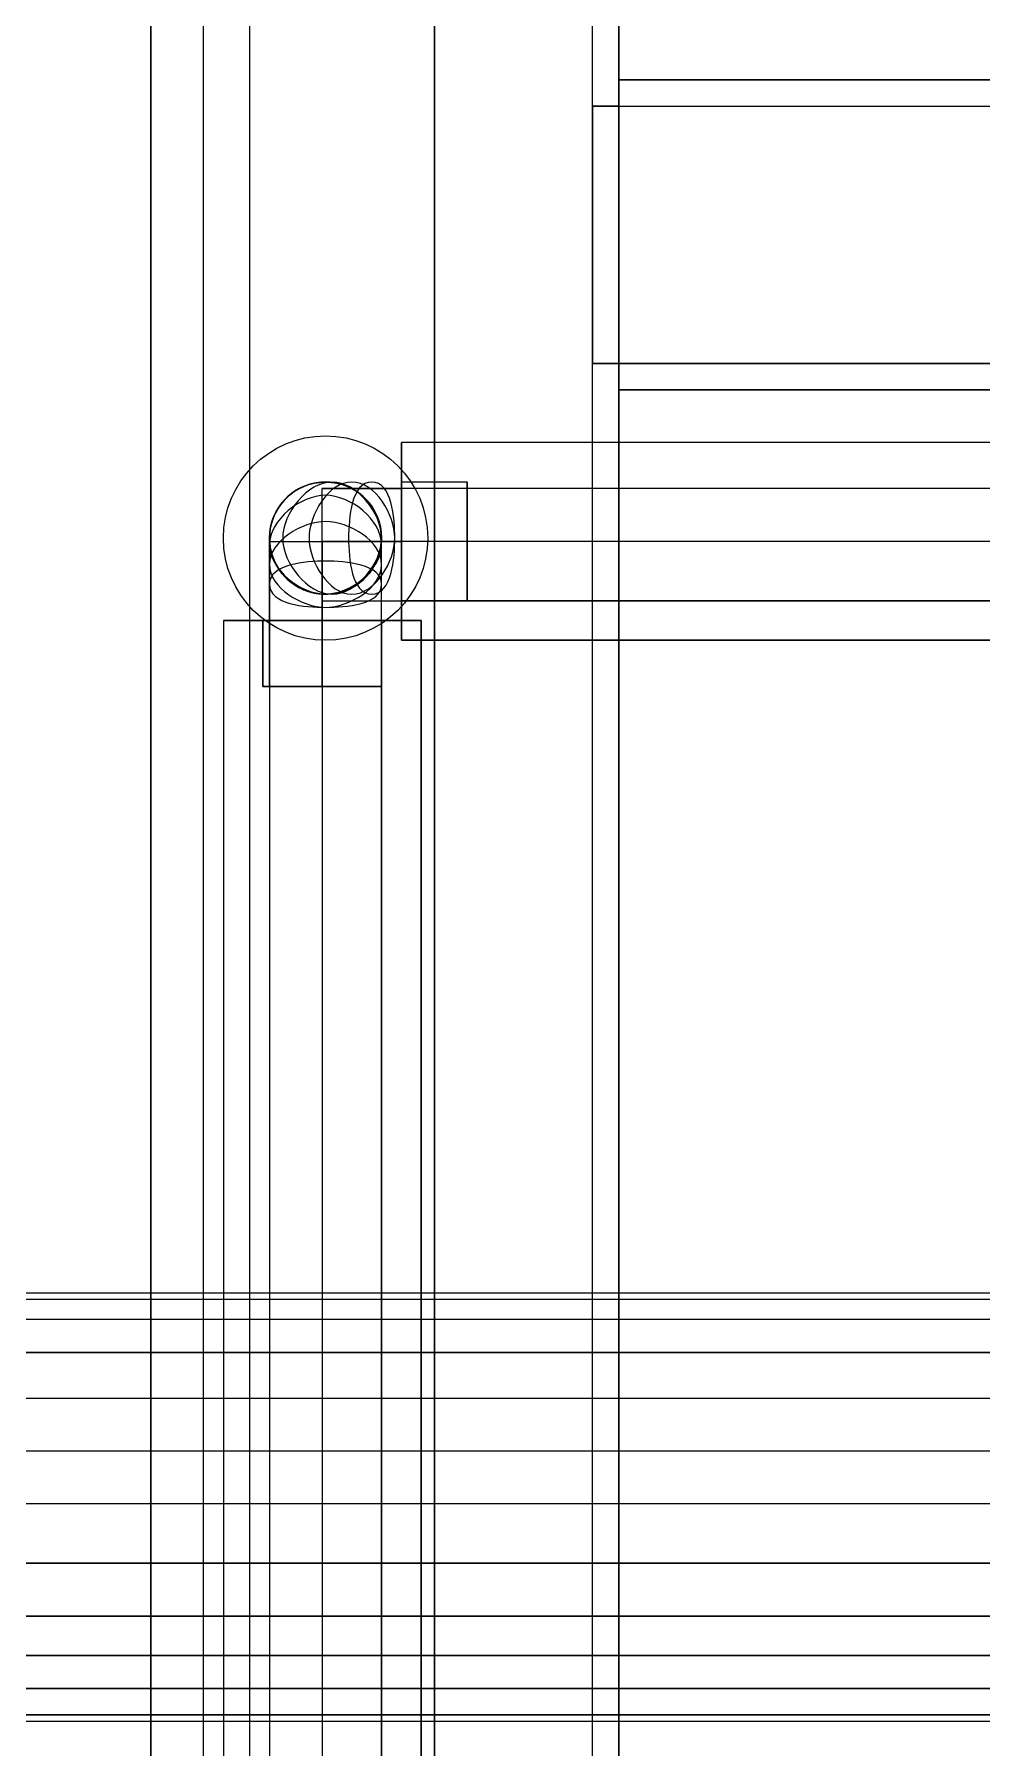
# Model space of a CAD drawing. Header units: metres. Extents: x 114 to 218, y 8 to 180.
# Drawn here: x 181.191 to 183.402, y 86.564 to 90.561 of the extents above; entities that cross this region are included whole.
import ezdxf

# ---------------------------------------------------------------- set-up
doc = ezdxf.new("R2010")
doc.units = ezdxf.units.M
doc.header["$MEASUREMENT"] = 0
for name, color, linetype in [('_Route', 7, 'Continuous'), ('A-2D-I-WALL', 7, 'Continuous'), ('A-3D-I-WALL', 7, 'Continuous'), ('M-SA2S-Round', 7, 'Continuous'), ('PL-DCW-Fitting', 7, 'Continuous'), ('PL-DCW-Pipe', 7, 'Continuous'), ('PL-DCW-Pipe_Fitting-Insulation', 7, 'Continuous'), ('PL-VA-Pipe', 7, 'Continuous')]:
    doc.layers.add(name, color=color, linetype=linetype)

msp = doc.modelspace()

# ---------------------------------------------------------------- linework, layer by layer
at = {"layer": '_Route', "color": 4, "true_color": 0x00ffff}
for points in [[(126.489, 113.8042), (186.7085, 113.8042), (186.7085, 89.3781), (181.8632, 89.3781), (181.8632, 86.0402)], [(126.489, 113.8042), (186.7085, 113.8042), (186.7085, 89.3781), (181.8632, 89.3781), (181.8632, 86.0402)], [(181.5863, 75.8421), (181.5863, 95.3923)], [(181.5863, 75.8421), (181.5863, 95.3923)]]:
    msp.add_lwpolyline(points, dxfattribs=at)
at = {"layer": 'A-2D-I-WALL', "color": 9, "true_color": 0xbababa}
for points in [[(182.4939, 75.8114), (182.4939, 98.4379)], [(182.1247, 98.3148), (182.1247, 75.8729)], [(182.5554, 90.4548), (182.5554, 93.9926)], [(184.2012, 90.4548), (182.5554, 90.4548)], [(182.5554, 90.4548), (182.5554, 90.3932)], [(182.4939, 90.3932), (184.3243, 90.3932)], [(182.4939, 89.7934), (188.2774, 89.7934), (188.2774, 90.3932)], [(182.5554, 89.7934), (182.5554, 89.7318)], [(182.5554, 86.1633), (182.5554, 89.7318)], [(182.5554, 89.7318), (184.3089, 89.7318)]]:
    msp.add_lwpolyline(points, dxfattribs=at)
at = {"layer": 'A-3D-I-WALL', "color": 42, "true_color": 0xdda500}
for points in [[(182.1247, 98.3148), (182.1247, 75.8729), (182.1247, 75.8114), (182.4939, 75.8114), (182.4939, 75.8729), (182.4939, 85.7326), (182.4939, 86.1018), (182.4939, 89.7934), (182.4939, 90.3932), (182.4939, 94.0541), (182.4939, 94.654), (182.4939, 98.3148), (182.4939, 98.3764), (182.4939, 98.4379), (182.1247, 98.4379), (182.1247, 98.3764), (182.1247, 98.3148)], [(182.1247, 98.3148), (182.1247, 75.8729), (182.5554, 75.8729), (182.5554, 85.6711), (182.5554, 86.1633), (182.5554, 89.7318), (182.5554, 90.4548), (182.5554, 93.9926), (182.5554, 94.7155), (182.5554, 98.3148), (182.1247, 98.3148), (182.5554, 98.3148), (182.5554, 94.7155), (182.5554, 93.9926), (182.5554, 90.4548), (182.5554, 89.7318), (182.5554, 86.1633), (182.5554, 85.6711), (182.5554, 75.8729), (182.1247, 75.8729), (182.1247, 98.3148)], [(182.4939, 90.3932), (182.5554, 90.3932), (182.5554, 90.4548), (182.5554, 93.9926), (182.5554, 94.0541), (182.4939, 94.0541)], [(182.5554, 90.4548), (182.5554, 90.4548)], [(182.5554, 90.4548), (182.5554, 90.4548)], [(182.5554, 90.4548), (182.5554, 90.4548)], [(188.3389, 90.4548), (182.5554, 90.4548), (182.5554, 90.3932), (188.2774, 90.3932), (188.3389, 90.3932), (188.3389, 90.4548)], [(188.3389, 90.4548), (182.5554, 90.4548), (182.5554, 89.7318), (188.3389, 89.7318), (188.3389, 89.7934), (188.3389, 90.3932), (188.3389, 90.4548), (188.3389, 89.7318), (184.7396, 89.7318), (184.3089, 89.7318), (182.5554, 89.7318), (182.5554, 90.4548), (188.3389, 90.4548)], [(182.5554, 90.4548), (182.5554, 90.4548)], [(182.5554, 90.4548), (182.5554, 90.4548)], [(182.4939, 90.3932), (182.4939, 90.3932)], [(182.5554, 90.3932), (182.4939, 90.3932), (182.4939, 89.7934), (182.5554, 89.7934), (182.5554, 89.7318), (188.3389, 89.7318), (188.3389, 89.7934), (188.3389, 90.3932), (188.2774, 90.3932), (188.2774, 89.7934), (182.5554, 89.7934)], [(182.4939, 90.3932), (182.4939, 90.3932)], [(182.5554, 90.3932), (182.5554, 90.3932)], [(182.5554, 90.3932), (182.5554, 90.3932)], [(182.4939, 86.1018), (182.5554, 86.1018), (182.5554, 86.1633), (182.5554, 89.7318), (182.5554, 89.7934), (182.4939, 89.7934)], [(182.4939, 89.7934), (182.4939, 89.7934)], [(182.4939, 89.7934), (182.4939, 89.7934)], [(182.5554, 89.7934), (182.5554, 89.7934)], [(182.5554, 89.7934), (182.5554, 89.7934)], [(182.5554, 89.7318), (182.5554, 89.7318)], [(182.5554, 89.7318), (182.5554, 89.7318)], [(182.5554, 89.7318), (182.5554, 89.7318)], [(182.5554, 89.7318), (182.5554, 89.7318)], [(182.5554, 89.7318), (182.5554, 89.7318)]]:
    msp.add_lwpolyline(points, dxfattribs=at)
at = {"layer": 'M-SA2S-Round', "color": 5, "true_color": 0x0000ff}
for points in [[(185.3087, 87.6092), (185.3087, 87.6245), (179.3098, 87.6245), (179.3098, 87.6092)], [(185.3087, 87.6245), (185.3087, 87.6092), (179.3098, 87.6092), (179.3098, 87.6245)], [(185.3087, 87.563), (185.3087, 87.6092), (179.3098, 87.6092), (179.3098, 87.563)], [(185.3087, 87.6092), (185.3087, 87.563), (179.3098, 87.563), (179.3098, 87.6092)], [(185.3087, 87.4861), (185.3087, 87.563), (179.3098, 87.563), (179.3098, 87.4861)], [(185.3087, 87.563), (185.3087, 87.4861), (179.3098, 87.4861), (179.3098, 87.563)], [(185.3087, 87.3784), (179.3098, 87.3784), (179.3098, 87.4861), (185.3087, 87.4861), (185.3087, 87.3784), (185.3087, 87.2554), (179.3098, 87.2554)], [(185.3087, 87.4861), (185.3087, 87.3784), (179.3098, 87.3784), (179.3098, 87.4861)], [(185.3087, 87.2554), (185.3087, 87.1323), (179.3098, 87.1323), (179.3098, 87.2554), (179.3098, 87.3784)], [(185.3087, 87.3784), (185.3087, 87.2554), (179.3098, 87.2554), (179.3098, 87.3784)], [(185.3087, 87.2554), (185.3087, 87.1323), (179.3098, 87.1323), (179.3098, 87.2554)], [(185.3087, 87.1323), (185.3087, 86.9939), (179.3098, 86.9939), (179.3098, 87.1323)], [(179.3098, 87.1323), (179.3098, 86.9939), (185.3087, 86.9939), (185.3087, 87.1323)], [(185.3087, 86.9939), (185.3087, 86.8708), (179.3098, 86.8708), (179.3098, 86.9939)], [(185.3087, 86.8708), (185.3087, 86.7785), (179.3098, 86.7785), (179.3098, 86.8708)], [(179.3098, 86.8708), (185.3087, 86.8708)], [(185.3087, 86.7785), (185.3087, 86.7016), (179.3098, 86.7016), (179.3098, 86.7785)], [(179.3098, 86.7785), (185.3087, 86.7785)], [(185.3087, 86.7016), (185.3087, 86.6401), (179.3098, 86.6401), (179.3098, 86.7016)], [(179.3098, 86.7016), (185.3087, 86.7016)], [(185.3087, 86.6401), (185.3087, 86.6247), (179.3098, 86.6247), (179.3098, 86.6401), (185.3087, 86.6401)]]:
    msp.add_lwpolyline(points, dxfattribs=at)
at = {"layer": 'PL-DCW-Fitting', "color": 152, "true_color": 0x006edd}
for points in [[(181.8632, 89.5165), (181.8632, 89.5165)], [(181.8632, 89.5165), (181.8632, 89.5165)], [(181.8632, 89.5165), (181.8632, 89.5165)], [(181.8632, 89.5165), (181.8632, 89.5165)], [(181.8632, 89.5165), (181.8632, 89.5165)], [(181.8632, 89.5165), (181.8632, 89.5165)], [(182.0478, 89.5165), (182.0478, 89.5011), (182.0478, 89.4396), (182.0478, 89.3781), (182.0478, 89.3012), (182.0478, 89.255), (182.0478, 89.2396), (182.0478, 89.255), (182.0478, 89.3012), (182.0478, 89.3781), (182.0478, 89.4396), (182.0478, 89.5011), (182.0478, 89.5165)], [(182.2016, 89.5165), (182.0478, 89.5165)], [(182.2016, 89.5165), (182.0478, 89.5165)], [(182.0478, 89.5165), (182.0478, 89.5011), (182.0478, 89.4396), (182.0478, 89.3781), (182.0478, 89.3012), (182.0478, 89.255), (182.0478, 89.2396), (182.0478, 89.255), (182.0478, 89.3012), (182.0478, 89.3781), (182.0478, 89.4396), (182.0478, 89.5011), (182.0478, 89.5165)], [(182.2016, 89.5165), (182.0478, 89.5165)], [(182.2016, 89.5165), (182.0478, 89.5165)], [(182.2016, 89.2396), (182.2016, 89.2704), (182.2016, 89.3165), (182.2016, 89.3781), (182.2016, 89.4396), (182.2016, 89.4857), (182.2016, 89.5011), (182.2016, 89.4857), (182.2016, 89.4396), (182.2016, 89.3781), (182.2016, 89.3165), (182.2016, 89.2704), (182.2016, 89.2396), (182.2016, 89.255), (182.2016, 89.3012), (182.2016, 89.3781), (182.2016, 89.4396), (182.2016, 89.5011), (182.2016, 89.5165), (182.2016, 89.5011), (182.2016, 89.4396), (182.2016, 89.3781), (182.2016, 89.3012), (182.2016, 89.255), (182.2016, 89.2396)], [(182.2016, 89.2396), (182.2016, 89.2704), (182.2016, 89.3165), (182.2016, 89.3781), (182.2016, 89.4396), (182.2016, 89.4857), (182.2016, 89.5011), (182.2016, 89.4857), (182.2016, 89.4396), (182.2016, 89.3781), (182.2016, 89.3165), (182.2016, 89.2704), (182.2016, 89.2396), (182.2016, 89.255), (182.2016, 89.3012), (182.2016, 89.3781), (182.2016, 89.4396), (182.2016, 89.5011), (182.2016, 89.5165), (182.2016, 89.5011), (182.2016, 89.4396), (182.2016, 89.3781), (182.2016, 89.3012), (182.2016, 89.255), (182.2016, 89.2396)], [(181.8632, 89.5011), (181.8632, 89.5011)], [(181.8632, 89.5011), (181.8632, 89.5011)], [(181.8632, 89.5011), (181.894, 89.5011), (181.9555, 89.5011), (182.0478, 89.5011)], [(182.0478, 89.5011), (181.9555, 89.5011), (181.894, 89.5011), (181.8632, 89.5011)], [(181.8632, 89.5011), (181.8632, 89.5011)], [(181.8632, 89.5011), (181.8632, 89.5011)], [(181.8632, 89.1935), (181.8632, 89.3165), (181.8632, 89.4088), (181.8632, 89.4857), (181.8632, 89.5011)], [(181.8632, 89.5011), (181.8632, 89.5011)], [(181.8632, 89.5011), (181.8632, 89.5011)], [(181.8632, 89.5011), (181.8632, 89.5011)], [(181.8632, 89.5011), (181.8632, 89.5011)], [(181.8632, 89.5011), (181.894, 89.5011), (181.9555, 89.5011), (182.0478, 89.5011)], [(182.0478, 89.5011), (181.9555, 89.5011), (181.894, 89.5011), (181.8632, 89.5011)], [(181.8632, 89.5011), (181.8632, 89.5011)], [(181.8632, 89.5011), (181.8632, 89.5011)], [(181.8632, 89.1935), (181.8632, 89.3165), (181.8632, 89.4088), (181.8632, 89.4857), (181.8632, 89.5011)], [(181.8632, 89.5011), (181.8632, 89.5011)], [(181.8632, 89.5011), (181.8632, 89.5011)], [(182.0478, 89.2396), (182.0478, 89.2704), (182.0478, 89.3165), (182.0478, 89.3781), (182.0478, 89.4396), (182.0478, 89.4857), (182.0478, 89.5011), (182.0478, 89.4857), (182.0478, 89.4396), (182.0478, 89.3781), (182.0478, 89.3165), (182.0478, 89.2704), (182.0478, 89.2396)], [(182.0478, 89.5011), (182.0478, 89.4857), (182.0478, 89.4396), (182.0478, 89.3781), (182.0478, 89.3165), (182.0478, 89.2704), (182.0478, 89.2396), (182.0478, 89.2704), (182.0478, 89.3165), (182.0478, 89.3781), (182.0478, 89.4396), (182.0478, 89.4857), (182.0478, 89.5011)], [(182.0478, 89.2396), (182.0478, 89.2704), (182.0478, 89.3165), (182.0478, 89.3781), (182.0478, 89.4396), (182.0478, 89.4857), (182.0478, 89.5011), (182.0478, 89.4857), (182.0478, 89.4396), (182.0478, 89.3781), (182.0478, 89.3165), (182.0478, 89.2704), (182.0478, 89.2396), (182.2016, 89.2396)], [(182.2016, 89.5011), (182.0478, 89.5011)], [(182.0478, 89.5011), (182.0478, 89.5011)], [(182.0478, 89.5011), (182.0478, 89.4857), (182.0478, 89.4396), (182.0478, 89.3781), (182.0478, 89.3165), (182.0478, 89.2704), (182.0478, 89.2396), (182.0478, 89.2704), (182.0478, 89.3165), (182.0478, 89.3781), (182.0478, 89.4396), (182.0478, 89.4857), (182.0478, 89.5011)], [(182.2016, 89.5011), (182.0478, 89.5011)], [(182.0478, 89.5011), (182.0478, 89.5011)], [(182.0478, 89.2396), (182.0478, 89.2704), (182.0478, 89.3165), (182.0478, 89.3781), (182.0478, 89.4396), (182.0478, 89.4857), (182.0478, 89.5011), (182.0478, 89.4857), (182.0478, 89.4396), (182.0478, 89.3781), (182.0478, 89.3165), (182.0478, 89.2704), (182.0478, 89.2396)], [(182.0478, 89.5011), (182.0478, 89.4857), (182.0478, 89.4396), (182.0478, 89.3781), (182.0478, 89.3165), (182.0478, 89.2704), (182.0478, 89.2396), (182.0478, 89.2704), (182.0478, 89.3165), (182.0478, 89.3781), (182.0478, 89.4396), (182.0478, 89.4857), (182.0478, 89.5011)], [(182.0478, 89.2396), (182.0478, 89.2704), (182.0478, 89.3165), (182.0478, 89.3781), (182.0478, 89.4396), (182.0478, 89.4857), (182.0478, 89.5011), (182.0478, 89.4857), (182.0478, 89.4396), (182.0478, 89.3781), (182.0478, 89.3165), (182.0478, 89.2704), (182.0478, 89.2396), (182.2016, 89.2396)], [(182.2016, 89.5011), (182.0478, 89.5011)], [(182.0478, 89.5011), (182.0478, 89.5011)], [(182.0478, 89.5011), (182.0478, 89.4857), (182.0478, 89.4396), (182.0478, 89.3781), (182.0478, 89.3165), (182.0478, 89.2704), (182.0478, 89.2396), (182.0478, 89.2704), (182.0478, 89.3165), (182.0478, 89.3781), (182.0478, 89.4396), (182.0478, 89.4857), (182.0478, 89.5011)], [(182.2016, 89.5011), (182.0478, 89.5011)], [(182.0478, 89.5011), (182.0478, 89.5011)], [(181.7248, 89.3781), (181.7248, 89.3781)], [(181.7248, 89.3781), (181.7248, 89.3781)], [(181.7248, 89.3781), (181.7248, 89.3781)], [(181.7248, 89.3781), (181.7248, 89.3781)], [(181.7402, 89.3781), (181.7402, 89.3781)], [(181.7402, 89.3781), (181.7402, 89.3781)], [(181.7402, 89.3781), (181.7556, 89.3781), (181.8325, 89.3781), (181.9247, 89.3781), (182.0478, 89.3781)], [(181.7402, 89.3781), (181.7402, 89.3781)], [(181.7402, 89.3781), (181.7402, 89.3781)], [(181.7402, 89.3781), (181.7402, 89.3781)], [(181.7402, 89.3781), (181.7402, 89.3781)], [(181.7402, 89.1935), (181.7402, 89.2858), (181.7402, 89.3473), (181.7402, 89.3781)], [(181.7402, 89.3781), (181.7402, 89.3473), (181.7402, 89.2858), (181.7402, 89.1935)], [(181.7402, 89.3781), (181.7402, 89.3781)], [(181.7402, 89.3781), (181.7402, 89.3781)], [(181.7402, 89.3781), (181.7556, 89.3781), (181.8325, 89.3781), (181.9247, 89.3781), (182.0478, 89.3781)], [(181.7402, 89.3781), (181.7402, 89.3781)], [(181.7402, 89.3781), (181.7402, 89.3781)], [(181.7402, 89.3781), (181.7402, 89.3781)], [(181.7402, 89.3781), (181.7402, 89.3781)], [(181.7402, 89.1935), (181.7402, 89.2858), (181.7402, 89.3473), (181.7402, 89.3781)], [(181.7402, 89.3781), (181.7402, 89.3473), (181.7402, 89.2858), (181.7402, 89.1935)], [(182.0016, 89.3781), (182.0016, 89.3781)], [(182.0016, 89.3781), (182.0016, 89.3781)], [(182.0016, 89.3781), (182.0016, 89.3781)], [(182.0016, 89.3781), (182.017, 89.3781), (182.0478, 89.3781)], [(182.0016, 89.3781), (182.0016, 89.3781)], [(182.0016, 89.3781), (182.0016, 89.3781)], [(182.0016, 89.3781), (182.0016, 89.3781)], [(182.0016, 89.3781), (182.0016, 89.3781)], [(182.0016, 89.3781), (182.0016, 89.3781)], [(182.0016, 89.3781), (182.0016, 89.3781)], [(182.0016, 89.1935), (182.0016, 89.2858), (182.0016, 89.3473), (182.0016, 89.3781)], [(182.0016, 89.1935), (182.0016, 89.2858), (182.0016, 89.3473), (182.0016, 89.3781)], [(182.0016, 89.3781), (182.0016, 89.3781)], [(182.0016, 89.3781), (182.0016, 89.3781)], [(182.0016, 89.3781), (182.0016, 89.3781)], [(182.0016, 89.3781), (182.017, 89.3781), (182.0478, 89.3781)], [(182.0016, 89.3781), (182.0016, 89.3781)], [(182.0016, 89.3781), (182.0016, 89.3781)], [(182.0016, 89.3781), (182.0016, 89.3781)], [(182.0016, 89.3781), (182.0016, 89.3781)], [(182.0016, 89.3781), (182.0016, 89.3781)], [(182.0016, 89.3781), (182.0016, 89.3781)], [(182.0016, 89.1935), (182.0016, 89.2858), (182.0016, 89.3473), (182.0016, 89.3781)], [(182.0016, 89.1935), (182.0016, 89.2858), (182.0016, 89.3473), (182.0016, 89.3781)], [(182.2016, 89.3781), (182.0478, 89.3781)], [(182.2016, 89.3781), (182.0478, 89.3781)], [(182.2016, 89.3781), (182.0478, 89.3781)], [(182.2016, 89.3781), (182.0478, 89.3781)], [(182.0478, 89.3781), (182.0478, 89.3781)], [(182.0478, 89.3781), (182.0478, 89.3781)], [(182.0478, 89.3781), (182.0478, 89.3781)], [(182.0478, 89.3781), (182.0478, 89.3781)], [(182.2016, 89.3781), (182.0478, 89.3781)], [(182.2016, 89.3781), (182.0478, 89.3781)], [(182.2016, 89.3781), (182.0478, 89.3781)], [(182.2016, 89.3781), (182.0478, 89.3781)], [(182.0478, 89.3781), (182.0478, 89.3781)], [(182.0478, 89.3781), (182.0478, 89.3781)], [(182.0478, 89.3781), (182.0478, 89.3781)], [(182.0478, 89.3781), (182.0478, 89.3781)], [(182.2016, 89.3781), (182.2016, 89.3781)], [(182.2016, 89.3781), (182.2016, 89.3781)], [(182.2016, 89.3781), (182.2016, 89.3781)], [(182.2016, 89.3781), (182.2016, 89.3781)], [(181.8632, 89.2396), (181.8632, 89.2396)], [(181.8632, 89.2396), (181.8632, 89.2396)], [(181.8632, 89.2396), (181.8632, 89.2396)], [(181.8632, 89.2396), (181.894, 89.2396), (181.9555, 89.2396), (182.0478, 89.2396)], [(181.8632, 89.2396), (181.894, 89.2396), (181.9555, 89.2396), (182.0478, 89.2396)], [(181.8632, 89.2396), (181.8632, 89.2396)], [(181.8632, 89.2396), (181.8632, 89.2396)], [(181.8632, 89.2396), (181.8632, 89.2396)], [(181.8632, 89.1935), (181.8632, 89.2242), (181.8632, 89.2396)], [(181.8632, 89.2396), (181.8632, 89.2396)], [(181.8632, 89.2396), (181.8632, 89.2396)], [(181.8632, 89.2396), (181.8632, 89.2396)], [(181.8632, 89.2396), (181.8632, 89.2396)], [(181.8632, 89.2396), (181.8632, 89.2396)], [(181.8632, 89.2396), (181.894, 89.2396), (181.9555, 89.2396), (182.0478, 89.2396)], [(181.8632, 89.2396), (181.894, 89.2396), (181.9555, 89.2396), (182.0478, 89.2396)], [(181.8632, 89.2396), (181.8632, 89.2396)], [(181.8632, 89.2396), (181.8632, 89.2396)], [(181.8632, 89.2396), (181.8632, 89.2396)], [(181.8632, 89.1935), (181.8632, 89.2242), (181.8632, 89.2396)], [(181.8632, 89.2396), (181.8632, 89.2396)], [(181.8632, 89.2396), (181.8632, 89.2396)], [(182.2016, 89.2396), (182.0478, 89.2396)], [(182.0478, 89.2396), (182.0478, 89.2396)], [(182.0478, 89.2396), (182.2016, 89.2396)], [(182.0478, 89.2396), (182.2016, 89.2396)], [(182.0478, 89.2396), (182.0478, 89.2396)], [(182.2016, 89.2396), (182.0478, 89.2396)], [(182.0478, 89.2396), (182.0478, 89.2396)], [(182.0478, 89.2396), (182.2016, 89.2396)], [(182.0478, 89.2396), (182.2016, 89.2396)], [(182.0478, 89.2396), (182.0478, 89.2396)], [(182.0016, 89.1935), (181.9863, 89.1935), (181.9401, 89.1935), (181.8632, 89.1935), (181.8017, 89.1935), (181.7402, 89.1935), (181.7248, 89.1935), (181.7402, 89.1935), (181.8017, 89.1935), (181.8632, 89.1935), (181.9401, 89.1935), (181.9863, 89.1935), (182.0016, 89.1935)], [(181.7248, 89.0397), (181.7248, 89.1935)], [(181.7248, 89.1935), (181.7248, 89.0397)], [(182.0016, 89.1935), (181.9863, 89.1935), (181.9401, 89.1935), (181.8632, 89.1935), (181.8017, 89.1935), (181.7402, 89.1935), (181.7248, 89.1935), (181.7402, 89.1935), (181.8017, 89.1935), (181.8632, 89.1935), (181.9401, 89.1935), (181.9863, 89.1935), (182.0016, 89.1935)], [(181.7248, 89.0397), (181.7248, 89.1935)], [(181.7248, 89.1935), (181.7248, 89.0397)], [(181.7402, 89.1935), (181.7556, 89.1935), (181.8017, 89.1935), (181.8632, 89.1935), (181.9247, 89.1935), (181.9709, 89.1935), (182.0016, 89.1935), (181.9709, 89.1935), (181.9247, 89.1935), (181.8632, 89.1935), (181.8017, 89.1935), (181.7556, 89.1935), (181.7402, 89.1935)], [(182.0016, 89.1935), (181.9709, 89.1935), (181.9247, 89.1935), (181.8632, 89.1935), (181.8017, 89.1935), (181.7556, 89.1935), (181.7402, 89.1935), (181.7556, 89.1935), (181.8017, 89.1935), (181.8632, 89.1935), (181.9247, 89.1935), (181.9709, 89.1935), (182.0016, 89.1935), (181.9709, 89.1935), (181.9247, 89.1935), (181.8632, 89.1935), (181.8017, 89.1935), (181.7556, 89.1935), (181.7402, 89.1935), (181.7556, 89.1935), (181.8017, 89.1935), (181.8632, 89.1935), (181.9247, 89.1935), (181.9709, 89.1935), (182.0016, 89.1935)], [(181.7402, 89.0397), (181.7402, 89.1935)], [(181.7402, 89.1935), (181.7402, 89.1935)], [(181.7402, 89.1935), (181.7402, 89.0397)], [(181.7402, 89.1935), (181.7402, 89.1935)], [(181.7402, 89.1935), (181.7556, 89.1935), (181.8017, 89.1935), (181.8632, 89.1935), (181.9247, 89.1935), (181.9709, 89.1935), (182.0016, 89.1935), (181.9709, 89.1935), (181.9247, 89.1935), (181.8632, 89.1935), (181.8017, 89.1935), (181.7556, 89.1935), (181.7402, 89.1935)], [(182.0016, 89.1935), (181.9709, 89.1935), (181.9247, 89.1935), (181.8632, 89.1935), (181.8017, 89.1935), (181.7556, 89.1935), (181.7402, 89.1935), (181.7556, 89.1935), (181.8017, 89.1935), (181.8632, 89.1935), (181.9247, 89.1935), (181.9709, 89.1935), (182.0016, 89.1935), (181.9709, 89.1935), (181.9247, 89.1935), (181.8632, 89.1935), (181.8017, 89.1935), (181.7556, 89.1935), (181.7402, 89.1935), (181.7556, 89.1935), (181.8017, 89.1935), (181.8632, 89.1935), (181.9247, 89.1935), (181.9709, 89.1935), (182.0016, 89.1935)], [(181.7402, 89.0397), (181.7402, 89.1935)], [(181.7402, 89.1935), (181.7402, 89.1935)], [(181.7402, 89.1935), (181.7402, 89.0397)], [(181.7402, 89.1935), (181.7402, 89.1935)], [(181.8632, 89.0397), (181.8632, 89.1935)], [(181.8632, 89.0397), (181.8632, 89.1935)], [(181.8632, 89.0397), (181.8632, 89.1935)], [(181.8632, 89.0397), (181.8632, 89.1935)], [(181.8632, 89.1935), (181.8632, 89.1935)], [(181.8632, 89.1935), (181.8632, 89.1935)], [(181.8632, 89.1935), (181.8632, 89.1935)], [(181.8632, 89.1935), (181.8632, 89.1935)], [(181.8632, 89.0397), (181.8632, 89.1935)], [(181.8632, 89.0397), (181.8632, 89.1935)], [(181.8632, 89.0397), (181.8632, 89.1935)], [(181.8632, 89.0397), (181.8632, 89.1935)], [(181.8632, 89.1935), (181.8632, 89.1935)], [(181.8632, 89.1935), (181.8632, 89.1935)], [(181.8632, 89.1935), (181.8632, 89.1935)], [(181.8632, 89.1935), (181.8632, 89.1935)], [(182.0016, 89.0397), (182.0016, 89.1935)], [(182.0016, 89.0397), (182.0016, 89.1935)], [(182.0016, 89.1935), (182.0016, 89.1935)], [(182.0016, 89.0397), (182.0016, 89.1935)], [(182.0016, 89.0397), (182.0016, 89.1935)], [(182.0016, 89.1935), (182.0016, 89.1935)], [(182.0016, 89.0397), (182.0016, 89.1935)], [(182.0016, 89.0397), (182.0016, 89.1935)], [(182.0016, 89.1935), (182.0016, 89.1935)], [(182.0016, 89.0397), (182.0016, 89.1935)], [(182.0016, 89.0397), (182.0016, 89.1935)], [(182.0016, 89.1935), (182.0016, 89.1935)], [(181.7248, 89.0397), (181.7402, 89.0397), (181.8017, 89.0397), (181.8632, 89.0397), (181.9401, 89.0397), (181.9863, 89.0397), (182.0016, 89.0397), (181.9863, 89.0397), (181.9401, 89.0397), (181.8632, 89.0397), (181.8017, 89.0397), (181.7402, 89.0397), (181.7556, 89.0397), (181.8017, 89.0397), (181.8632, 89.0397), (181.9247, 89.0397), (181.9709, 89.0397), (182.0016, 89.0397), (181.9709, 89.0397), (181.9247, 89.0397), (181.8632, 89.0397), (181.8017, 89.0397), (181.7556, 89.0397), (181.7402, 89.0397), (181.7248, 89.0397)], [(181.7248, 89.0397), (181.7402, 89.0397), (181.8017, 89.0397), (181.8632, 89.0397), (181.9401, 89.0397), (181.9863, 89.0397), (182.0016, 89.0397), (181.9863, 89.0397), (181.9401, 89.0397), (181.8632, 89.0397), (181.8017, 89.0397), (181.7402, 89.0397), (181.7556, 89.0397), (181.8017, 89.0397), (181.8632, 89.0397), (181.9247, 89.0397), (181.9709, 89.0397), (182.0016, 89.0397), (181.9709, 89.0397), (181.9247, 89.0397), (181.8632, 89.0397), (181.8017, 89.0397), (181.7556, 89.0397), (181.7402, 89.0397), (181.7248, 89.0397)], [(181.8632, 89.0397), (181.8632, 89.0397)], [(181.8632, 89.0397), (181.8632, 89.0397)], [(181.8632, 89.0397), (181.8632, 89.0397)], [(181.8632, 89.0397), (181.8632, 89.0397)]]:
    msp.add_lwpolyline(points, dxfattribs=at)
for radius in [0.1308, 0.1307, 0.1307, 0.1307, 0.1308, 0.1308, 0.1307, 0.1308, 0.1308, 0.1308, 0.1307, 0.1308, 0.1307, 0.1308, 0.1307, 0.1307, 0.1307, 0.1308, 0.1308, 0.1307, 0.1308, 0.1308, 0.1308, 0.1307, 0.1308, 0.1307]:
    msp.add_circle((181.8709, 89.3857), radius, dxfattribs=at)
for centre, radius, start, end in [((181.8709, 89.3858), 0.1308, 32.6999, 327.2936), ((181.8709, 89.3858), 0.1308, 327.296, 270.0224), ((181.8709, 89.3857), 0.1307, 0, 302.7099), ((181.8709, 89.3858), 0.1308, 32.6999, 327.2936), ((181.8709, 89.3858), 0.1308, 327.296, 270.0224), ((181.8709, 89.3857), 0.1307, 0, 302.7099), ((181.8709, 89.3857), 0.1308, 90, 32.7131), ((181.8709, 89.3857), 0.1307, 302.7081, 237.2929), ((181.8709, 89.3857), 0.1307, 237.2982, 179.9955), ((181.8709, 89.3857), 0.1308, 90, 32.7131), ((181.8709, 89.3857), 0.1307, 302.7081, 237.2929), ((181.8709, 89.3857), 0.1307, 237.2982, 179.9955), ((181.8709, 89.3857), 0.1307, 0, 90), ((181.8709, 89.3857), 0.1307, 0, 90), ((181.8709, 89.3857), 0.1308, 180, 270), ((181.8709, 89.3857), 0.1308, 180, 270), ((181.8709, 89.3857), 0.1307, 270, 0), ((181.8709, 89.3857), 0.1307, 270, 0), ((181.8709, 89.3857), 0.1307, 270, 0), ((181.8709, 89.3857), 0.1307, 270, 0)]:
    msp.add_arc(centre, radius, start, end, dxfattribs=at)
for points, start_tangent, end_tangent in [([(181.8863, 89.5165), (181.7709, 89.3857)], (-1, 0), (0, -1)), ([(181.8863, 89.5165), (181.7709, 89.3857)], (-1, 0), (0, -1)), ([(181.9324, 89.5165), (181.8325, 89.3857)], (-1, 0), (0, -1)), ([(181.9324, 89.5165), (181.8325, 89.3857)], (-1, 0), (0, -1)), ([(182.0017, 89.3857), (181.8863, 89.5165)], (0, 1), (-1, 0)), ([(182.0017, 89.3857), (181.8863, 89.5165)], (0, 1), (-1, 0)), ([(181.9786, 89.5165), (181.9247, 89.3857)], (-1, 0), (0, -1)), ([(181.9786, 89.5165), (181.9247, 89.3857)], (-1, 0), (0, -1)), ([(182.0324, 89.3857), (181.9324, 89.5165)], (0, 1), (-1, 0)), ([(182.0324, 89.3857), (181.9324, 89.5165)], (0, 1), (-1, 0)), ([(182.0324, 89.3857), (181.9786, 89.5165)], (0, 1), (-1, 0)), ([(182.0324, 89.3857), (181.9786, 89.5165)], (0, 1), (-1, 0)), ([(181.8709, 89.4857), (181.7402, 89.3704)], (-1, 0), (0, -1)), ([(181.8709, 89.4857), (181.7402, 89.3704)], (-1, 0), (0, -1)), ([(182.0017, 89.3704), (181.8709, 89.4857)], (0, 1), (-1, 0)), ([(182.0017, 89.3704), (181.8709, 89.4857)], (0, 1), (-1, 0)), ([(181.8709, 89.4242), (181.7402, 89.3242)], (-1, 0), (0, -1)), ([(181.8709, 89.4242), (181.7402, 89.3242)], (-1, 0), (0, -1)), ([(182.0017, 89.3242), (181.8709, 89.4242)], (0, 1), (-1, 0)), ([(182.0017, 89.3242), (181.8709, 89.4242)], (0, 1), (-1, 0)), ([(181.7709, 89.3857), (181.8863, 89.255)], (0, -1), (1, 0)), ([(181.7709, 89.3857), (181.8863, 89.255)], (0, -1), (1, 0)), ([(181.8325, 89.3857), (181.9324, 89.255)], (0, -1), (1, 0)), ([(181.8325, 89.3857), (181.9324, 89.255)], (0, -1), (1, 0)), ([(181.8863, 89.255), (182.0017, 89.3857)], (1, 0), (0, 1)), ([(181.8863, 89.255), (182.0017, 89.3857)], (1, 0), (0, 1)), ([(181.9247, 89.3857), (181.9786, 89.255)], (0, -1), (1, 0)), ([(181.9247, 89.3857), (181.9786, 89.255)], (0, -1), (1, 0)), ([(181.9324, 89.255), (182.0324, 89.3857)], (1, 0), (0, 1)), ([(181.9324, 89.255), (182.0324, 89.3857)], (1, 0), (0, 1)), ([(181.9786, 89.255), (182.0324, 89.3857)], (1, 0), (0, 1)), ([(181.9786, 89.255), (182.0324, 89.3857)], (1, 0), (0, 1)), ([(181.7402, 89.3704), (181.8709, 89.255)], (0, -1), (1, 0)), ([(181.7402, 89.3704), (181.8709, 89.255)], (0, -1), (1, 0)), ([(181.8709, 89.255), (182.0017, 89.3704)], (1, 0), (0, 1)), ([(181.8709, 89.255), (182.0017, 89.3704)], (1, 0), (0, 1)), ([(181.8709, 89.3319), (181.7402, 89.2781)], (-1, 0), (0, -1)), ([(181.8709, 89.3319), (181.7402, 89.2781)], (-1, 0), (0, -1)), ([(181.7402, 89.3242), (181.8709, 89.2242)], (0, -1), (1, 0)), ([(181.7402, 89.3242), (181.8709, 89.2242)], (0, -1), (1, 0)), ([(182.0017, 89.2781), (181.8709, 89.3319)], (0, 1), (-1, 0)), ([(182.0017, 89.2781), (181.8709, 89.3319)], (0, 1), (-1, 0)), ([(181.8709, 89.2242), (182.0017, 89.3242)], (1, 0), (0, 1)), ([(181.8709, 89.2242), (182.0017, 89.3242)], (1, 0), (0, 1)), ([(181.7402, 89.2781), (181.8709, 89.2242)], (0, -1), (1, 0)), ([(181.7402, 89.2781), (181.8709, 89.2242)], (0, -1), (1, 0)), ([(181.8709, 89.2242), (182.0017, 89.2781)], (1, 0), (0, 1)), ([(181.8709, 89.2242), (182.0017, 89.2781)], (1, 0), (0, 1))]:
    msp.add_spline(points, degree=3, dxfattribs=dict(at, start_tangent=start_tangent, end_tangent=end_tangent))
at = {"layer": 'PL-DCW-Pipe', "color": 152, "true_color": 0x006edd}
for points in [[(181.8632, 89.5011), (181.8632, 89.5011)], [(181.8632, 89.5011), (181.8632, 89.5011)], [(182.0478, 89.5011), (182.0478, 89.4857), (182.0478, 89.4396), (182.0478, 89.3781), (182.0478, 89.3165), (182.0478, 89.2704), (182.0478, 89.2396), (182.0478, 89.2704), (182.0478, 89.3165), (182.0478, 89.3781), (182.0478, 89.4396), (182.0478, 89.4857), (182.0478, 89.5011)], [(185.2011, 89.5011), (182.0478, 89.5011)], [(185.2011, 89.5011), (182.0478, 89.5011)], [(182.0478, 89.5011), (182.0478, 89.4857), (182.0478, 89.4396), (182.0478, 89.3781), (182.0478, 89.3165), (182.0478, 89.2704), (182.0478, 89.2396), (182.0478, 89.2704), (182.0478, 89.3165), (182.0478, 89.3781), (182.0478, 89.4396), (182.0478, 89.4857), (182.0478, 89.5011)], [(185.2011, 89.5011), (182.0478, 89.5011)], [(185.2011, 89.5011), (182.0478, 89.5011)], [(181.7402, 89.3781), (181.7402, 89.3781)], [(181.7402, 89.3781), (181.7402, 89.3781)], [(182.0016, 89.3781), (182.0016, 89.3781)], [(182.0016, 89.3781), (182.0016, 89.3781)], [(185.2011, 89.3781), (182.0478, 89.3781)], [(185.2011, 89.3781), (185.2011, 89.3781), (182.0478, 89.3781)], [(185.2011, 89.3781), (182.0478, 89.3781)], [(185.2011, 89.3781), (185.2011, 89.3781), (182.0478, 89.3781)], [(181.8632, 89.2396), (181.8632, 89.2396)], [(181.8632, 89.2396), (181.8632, 89.2396)], [(185.2011, 89.2396), (182.0478, 89.2396)], [(182.0478, 89.2396), (185.2011, 89.2396)], [(185.2011, 89.2396), (182.0478, 89.2396)], [(182.0478, 89.2396), (185.2011, 89.2396)], [(182.0016, 89.1935), (181.9709, 89.1935), (181.9247, 89.1935), (181.8632, 89.1935), (181.8017, 89.1935), (181.7556, 89.1935), (181.7402, 89.1935), (181.7556, 89.1935), (181.8017, 89.1935), (181.8632, 89.1935), (181.9247, 89.1935), (181.9709, 89.1935), (182.0016, 89.1935)], [(181.7402, 89.1935), (181.7402, 86.2248)], [(181.7402, 89.1935), (181.7402, 86.2248)], [(182.0016, 89.1935), (181.9709, 89.1935), (181.9247, 89.1935), (181.8632, 89.1935), (181.8017, 89.1935), (181.7556, 89.1935), (181.7402, 89.1935), (181.7556, 89.1935), (181.8017, 89.1935), (181.8632, 89.1935), (181.9247, 89.1935), (181.9709, 89.1935), (182.0016, 89.1935)], [(181.7402, 89.1935), (181.7402, 86.2248)], [(181.7402, 89.1935), (181.7402, 86.2248)], [(181.8632, 89.1935), (181.8632, 86.2248)], [(181.8632, 89.1935), (181.8632, 86.2248)], [(181.8632, 89.1935), (181.8632, 86.2248)], [(181.8632, 89.1935), (181.8632, 86.2248)], [(182.0016, 89.1935), (182.0016, 86.2248)], [(182.0016, 86.2248), (182.0016, 86.2248), (182.0016, 89.1935)], [(182.0016, 89.1935), (182.0016, 86.2248)], [(182.0016, 86.2248), (182.0016, 86.2248), (182.0016, 89.1935)]]:
    msp.add_lwpolyline(points, dxfattribs=at)
for radius in [0.1307, 0.1308, 0.1307, 0.1308]:
    msp.add_circle((181.8709, 89.3857), radius, dxfattribs=at)
at = {"layer": 'PL-DCW-Pipe_Fitting-Insulation', "color": 7, "true_color": 0xfafafa}
for points in [[(181.8632, 89.6088), (181.8632, 89.6088)], [(181.8632, 89.6088), (181.8632, 89.6088)], [(182.0478, 89.6088), (182.0478, 89.578), (182.0478, 89.4857), (182.0478, 89.3781), (182.0478, 89.255), (182.0478, 89.1781), (182.0478, 89.1473), (182.0478, 89.1781), (182.0478, 89.255), (182.0478, 89.3781), (182.0478, 89.4857), (182.0478, 89.578), (182.0478, 89.6088)], [(185.2011, 89.6088), (182.0478, 89.6088)], [(185.2011, 89.6088), (182.0478, 89.6088)], [(182.0478, 89.6088), (182.0478, 89.578), (182.0478, 89.4857), (182.0478, 89.3781), (182.0478, 89.255), (182.0478, 89.1781), (182.0478, 89.1473), (182.0478, 89.1781), (182.0478, 89.255), (182.0478, 89.3781), (182.0478, 89.4857), (182.0478, 89.578), (182.0478, 89.6088)], [(185.2011, 89.6088), (182.0478, 89.6088)], [(185.2011, 89.6088), (182.0478, 89.6088)], [(181.6325, 89.3781), (181.6325, 89.3781)], [(181.6325, 89.3781), (181.6325, 89.3781)], [(185.2011, 89.3781), (182.0478, 89.3781)], [(185.2011, 89.3781), (185.2011, 89.3781), (182.0478, 89.3781)], [(185.2011, 89.3781), (182.0478, 89.3781)], [(185.2011, 89.3781), (185.2011, 89.3781), (182.0478, 89.3781)], [(182.094, 89.3781), (182.094, 89.3781)], [(182.094, 89.3781), (182.094, 89.3781)], [(182.094, 89.1935), (182.0632, 89.1935), (181.9863, 89.1935), (181.8632, 89.1935), (181.7556, 89.1935), (181.6633, 89.1935), (181.6325, 89.1935), (181.6633, 89.1935), (181.7556, 89.1935), (181.8632, 89.1935), (181.9863, 89.1935), (182.0632, 89.1935), (182.094, 89.1935)], [(181.6325, 89.1935), (181.6325, 86.2248)], [(181.6325, 89.1935), (181.6325, 86.2248)], [(182.094, 89.1935), (182.0632, 89.1935), (181.9863, 89.1935), (181.8632, 89.1935), (181.7556, 89.1935), (181.6633, 89.1935), (181.6325, 89.1935), (181.6633, 89.1935), (181.7556, 89.1935), (181.8632, 89.1935), (181.9863, 89.1935), (182.0632, 89.1935), (182.094, 89.1935)], [(181.6325, 89.1935), (181.6325, 86.2248)], [(181.6325, 89.1935), (181.6325, 86.2248)], [(181.8632, 89.1935), (181.8632, 86.2248)], [(181.8632, 89.1935), (181.8632, 86.2248)], [(181.8632, 89.1935), (181.8632, 86.2248)], [(181.8632, 89.1935), (181.8632, 86.2248)], [(182.094, 89.1935), (182.094, 86.2248)], [(182.094, 86.2248), (182.094, 86.2248), (182.094, 89.1935)], [(182.094, 89.1935), (182.094, 86.2248)], [(182.094, 86.2248), (182.094, 86.2248), (182.094, 89.1935)], [(181.8632, 89.1473), (181.8632, 89.1473)], [(181.8632, 89.1473), (181.8632, 89.1473)], [(185.2011, 89.1473), (182.0478, 89.1473)], [(182.0478, 89.1473), (185.2011, 89.1473)], [(185.2011, 89.1473), (182.0478, 89.1473)], [(182.0478, 89.1473), (185.2011, 89.1473)]]:
    msp.add_lwpolyline(points, dxfattribs=at)
msp.add_circle((181.8709, 89.3857), 0.2384, dxfattribs=at)
msp.add_circle((181.8709, 89.3857), 0.2384, dxfattribs=at)
msp.add_circle((181.8709, 89.3857), 0.2384, dxfattribs=at)
msp.add_circle((181.8709, 89.3857), 0.2384, dxfattribs=at)
at = {"layer": 'PL-VA-Pipe', "color": 171, "true_color": 0x7f7fff}
for points in [[(181.4633, 86.0556), (181.4633, 94.9309)], [(181.4633, 94.9309), (181.4633, 86.0556)], [(181.4633, 86.0556), (181.4633, 94.9309)], [(181.4633, 94.9309), (181.4633, 86.0556)], [(181.5863, 86.0556), (181.5863, 94.9309)], [(181.5863, 86.0556), (181.5863, 94.9309)], [(181.5863, 86.0556), (181.5863, 94.9309)], [(181.5863, 86.0556), (181.5863, 94.9309)], [(181.694, 86.0556), (181.694, 94.9309)], [(181.694, 86.0556), (181.694, 94.9309)], [(181.694, 86.0556), (181.694, 94.9309)], [(181.694, 86.0556), (181.694, 94.9309)]]:
    msp.add_lwpolyline(points, dxfattribs=at)

doc.saveas('drawing.dxf')
